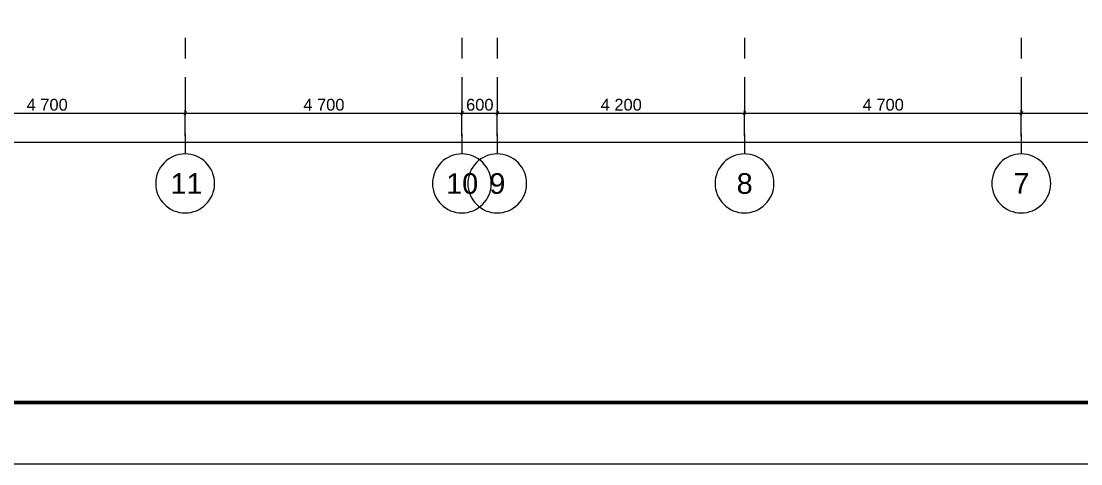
# Model space of a CAD drawing. Header units: millimetres. Extents: x 1499747 to 4230374, y -28481 to 441852.
# Drawn here: x 4110778 to 4128775, y 351570 to 359082 of the extents above; entities that cross this region are included whole.
import ezdxf
from ezdxf.enums import TextEntityAlignment as Align

# ---------------------------------------------------------------- set-up
doc = ezdxf.new("R2010")
doc.units = ezdxf.units.MM
doc.header["$MEASUREMENT"] = 0
doc.layers.add('Чертеж и Рисунок', color=7, linetype='Continuous')
doc.styles.add('РЎР“Р•РќР•Р\xa0Р\x98Р\xa0_РЎРўР\x98Р›Р¬_2', font='')
doc.styles.add('СПДС', font='isocpeur.ttf', dxfattribs={"width": 0.9})
doc.styles.get('РЎР“Р•РќР•Р\xa0Р\x98Р\xa0_РЎРўР\x98Р›Р¬_2').set_extended_font_data('GOST Common', italic=True)

# ---------------------------------------------------------------- blocks, each defined once
blk = doc.blocks.new('*U32')
at = {"lineweight": 0}
blk.add_lwpolyline([(-415, -5), (5, -5), (5, 292), (-415, 292)], close=True, dxfattribs=at)
at = {"color": 0, "linetype": 'Continuous', "lineweight": 50}
blk.add_lwpolyline([(-395, 287), (0, 287), (0, 0), (-395, 0)], close=True, dxfattribs=at)
at = {"style": 'СПДС'}
for tag, p in [('ШИФР_ПРОЕКТА_ЛИСТ2', (-65, 7.5)), ('ЛИСТ_второй', (-5, 5))]:
    blk.add_attdef(tag, text='', height=2.5, dxfattribs=at).set_placement(p, align=Align.MIDDLE_CENTER)

msp = doc.modelspace()

# ---------------------------------------------------------------- linework, layer by layer
at = {"layer": 'Чертеж и Рисунок', "color": 8, "linetype": 'Continuous', "lineweight": 15}
for points in [[(4113562.7128, 358802.04858), (4113562.7128, 358449.24804)], [(4118262.71998, 358802.04858), (4118262.71998, 358449.24804)], [(4118862.7209, 358802.04858), (4118862.7209, 358449.24804)], [(4123062.72731, 358802.04858), (4123062.72731, 358449.24804)], [(4127762.73449, 358802.04858), (4127762.73449, 358449.24804)], [(4113562.7128, 358131.74756), (4113562.7128, 357828.34709)], [(4118262.71998, 358131.74756), (4118262.71998, 357828.34709)], [(4118862.7209, 358131.74756), (4118862.7209, 357828.34709)], [(4123062.72731, 358131.74756), (4123062.72731, 357828.34709)], [(4127762.73449, 358131.74756), (4127762.73449, 357828.34709)], [(4113562.7128, 357828.34709), (4113562.7128, 357487.14657)], [(4118262.71998, 357828.34709), (4118262.71998, 357487.14657)], [(4118862.7209, 357828.34709), (4118862.7209, 357487.14657)], [(4123062.72731, 357828.34709), (4123062.72731, 357487.14657)], [(4127762.73449, 357828.34709), (4127762.73449, 357487.14657)], [(4113562.7128, 357169.64609), (4113562.7128, 356828.34557)], [(4118262.71998, 357169.64609), (4118262.71998, 356828.34557)], [(4118862.7209, 357169.64609), (4118862.7209, 356828.34557)], [(4123062.72731, 357169.64609), (4123062.72731, 356828.34557)], [(4127762.73449, 357169.64609), (4127762.73449, 356828.34557)]]:
    msp.add_lwpolyline(points, dxfattribs=at)
at = {"layer": 'Чертеж и Рисунок', "color": 7, "linetype": 'Continuous', "lineweight": 5}
for points in [[(4108862.70562, 357522.54663), (4113562.7128, 357522.54663)], [(4113587.71284, 357547.54666), (4113537.71276, 357497.54659)], [(4113562.7128, 357128.34602), (4113562.7128, 357569.4467)], [(4113562.7128, 357522.54663), (4118262.71998, 357522.54663)], [(4118287.72002, 357547.54666), (4118237.71994, 357497.54659)], [(4118262.71998, 357128.34602), (4118262.71998, 357569.4467)], [(4118262.71998, 357522.54663), (4118862.7209, 357522.54663)], [(4118887.72094, 357547.54666), (4118837.72086, 357497.54659)], [(4118862.7209, 357128.34602), (4118862.7209, 357569.4467)], [(4118862.7209, 357522.54663), (4123062.72731, 357522.54663)], [(4123087.72735, 357547.54666), (4123037.72728, 357497.54659)], [(4123062.72731, 357128.34602), (4123062.72731, 357569.4467)], [(4123062.72731, 357522.54663), (4127762.73449, 357522.54663)], [(4127787.73453, 357547.54666), (4127737.73446, 357497.54659)], [(4127762.73449, 357128.34602), (4127762.73449, 357569.4467)], [(4127762.73449, 357522.54663), (4132462.74167, 357522.54663)], [(4104162.66844, 357029.04587), (4155962.77758, 357029.04587)]]:
    msp.add_lwpolyline(points, dxfattribs=at)
at = {"layer": 'Чертеж и Рисунок', "color": 8, "linetype": 'Continuous', "lineweight": 15}
for points in [[(4114062.71356, 356328.3448, 0.4142135624), (4113562.7128, 356828.34557, 0.4142135624), (4113062.71204, 356328.3448, 0.4142135624), (4113562.7128, 355828.34404, 0.4142135624)], [(4118762.72074, 356328.3448, 0.4142135624), (4118262.71998, 356828.34557, 0.4142135624), (4117762.71922, 356328.3448, 0.4142135624), (4118262.71998, 355828.34404, 0.4142135624)], [(4119362.72166, 356328.3448, 0.4142135624), (4118862.7209, 356828.34557, 0.4142135624), (4118362.72013, 356328.3448, 0.4142135624), (4118862.7209, 355828.34404, 0.4142135624)], [(4123562.72808, 356328.3448, 0.4142135624), (4123062.72731, 356828.34557, 0.4142135624), (4122562.72655, 356328.3448, 0.4142135624), (4123062.72731, 355828.34404, 0.4142135624)], [(4128262.73526, 356328.3448, 0.4142135624), (4127762.73449, 356828.34557, 0.4142135624), (4127262.73373, 356328.3448, 0.4142135624), (4127762.73449, 355828.34404, 0.4142135624)]]:
    msp.add_lwpolyline(points, format="xyb", close=True, dxfattribs=at)

# ---------------------------------------------------------------- block references
at = {"lineweight": 0, "xscale": 207.8567760686079, "yscale": 207.8567760686079, "zscale": 207.8567760686079}
msp.add_blockref('*U32', (4178090.07684, 352609.64016), dxfattribs=at)

# ---------------------------------------------------------------- texts
at = {"layer": 'Чертеж и Рисунок', "color": 7, "linetype": 'Continuous', "lineweight": 15, "char_height": 200.0004799, "attachment_point": 7, "style": 'РЎР“Р•РќР•Р\xa0Р\x98Р\xa0_РЎРўР\x98Р›Р¬_2'}
for s, insert in [('\\A1;{\\pql;\\fArial|b0|i0|c204|p0;\\W1.000000;4 700}', (4110869.50672, 357561.78329)), ('\\A1;{\\pql;\\fArial|b0|i0|c204|p0;\\W1.000000;4 700}', (4115569.50907, 357561.78329)), ('\\A1;{\\pql;\\fArial|b0|i0|c204|p0;\\W1.000000;600}', (4118333.87482, 357561.78329)), ('\\A1;{\\pql;\\fArial|b0|i0|c204|p0;\\W1.000000;4 200}', (4120619.533, 357561.78329)), ('\\A1;{\\pql;\\fArial|b0|i0|c204|p0;\\W1.000000;4 700}', (4125069.52186, 357561.78329))]:
    msp.add_mtext(s, dxfattribs=dict(at, insert=insert))
at = {"layer": 'Чертеж и Рисунок', "color": 8, "linetype": 'Continuous', "lineweight": 15, "char_height": 350.0007754, "attachment_point": 7, "style": 'РЎР“Р•РќР•Р\xa0Р\x98Р\xa0_РЎРўР\x98Р›Р¬_2'}
for s, insert in [('\\A1;{\\pql;\\fArial|b0|i0|c204|p0;\\W1.000000;11}', (4113313.55492, 356153.31471)), ('\\A1;{\\pql;\\fArial|b0|i0|c204|p0;\\W1.000000;10}', (4117995.73485, 356147.45532)), ('\\A1;{\\pql;\\fArial|b0|i0|c204|p0;\\W1.000000;9}', (4118729.23556, 356147.45532)), ('\\A1;{\\pql;\\fArial|b0|i0|c204|p0;\\W1.000000;8}', (4122929.23794, 356147.45532)), ('\\A1;{\\pql;\\fArial|b0|i0|c204|p0;\\W1.000000;7}', (4127629.24029, 356153.31471))]:
    msp.add_mtext(s, dxfattribs=dict(at, insert=insert))

doc.saveas('drawing.dxf')
